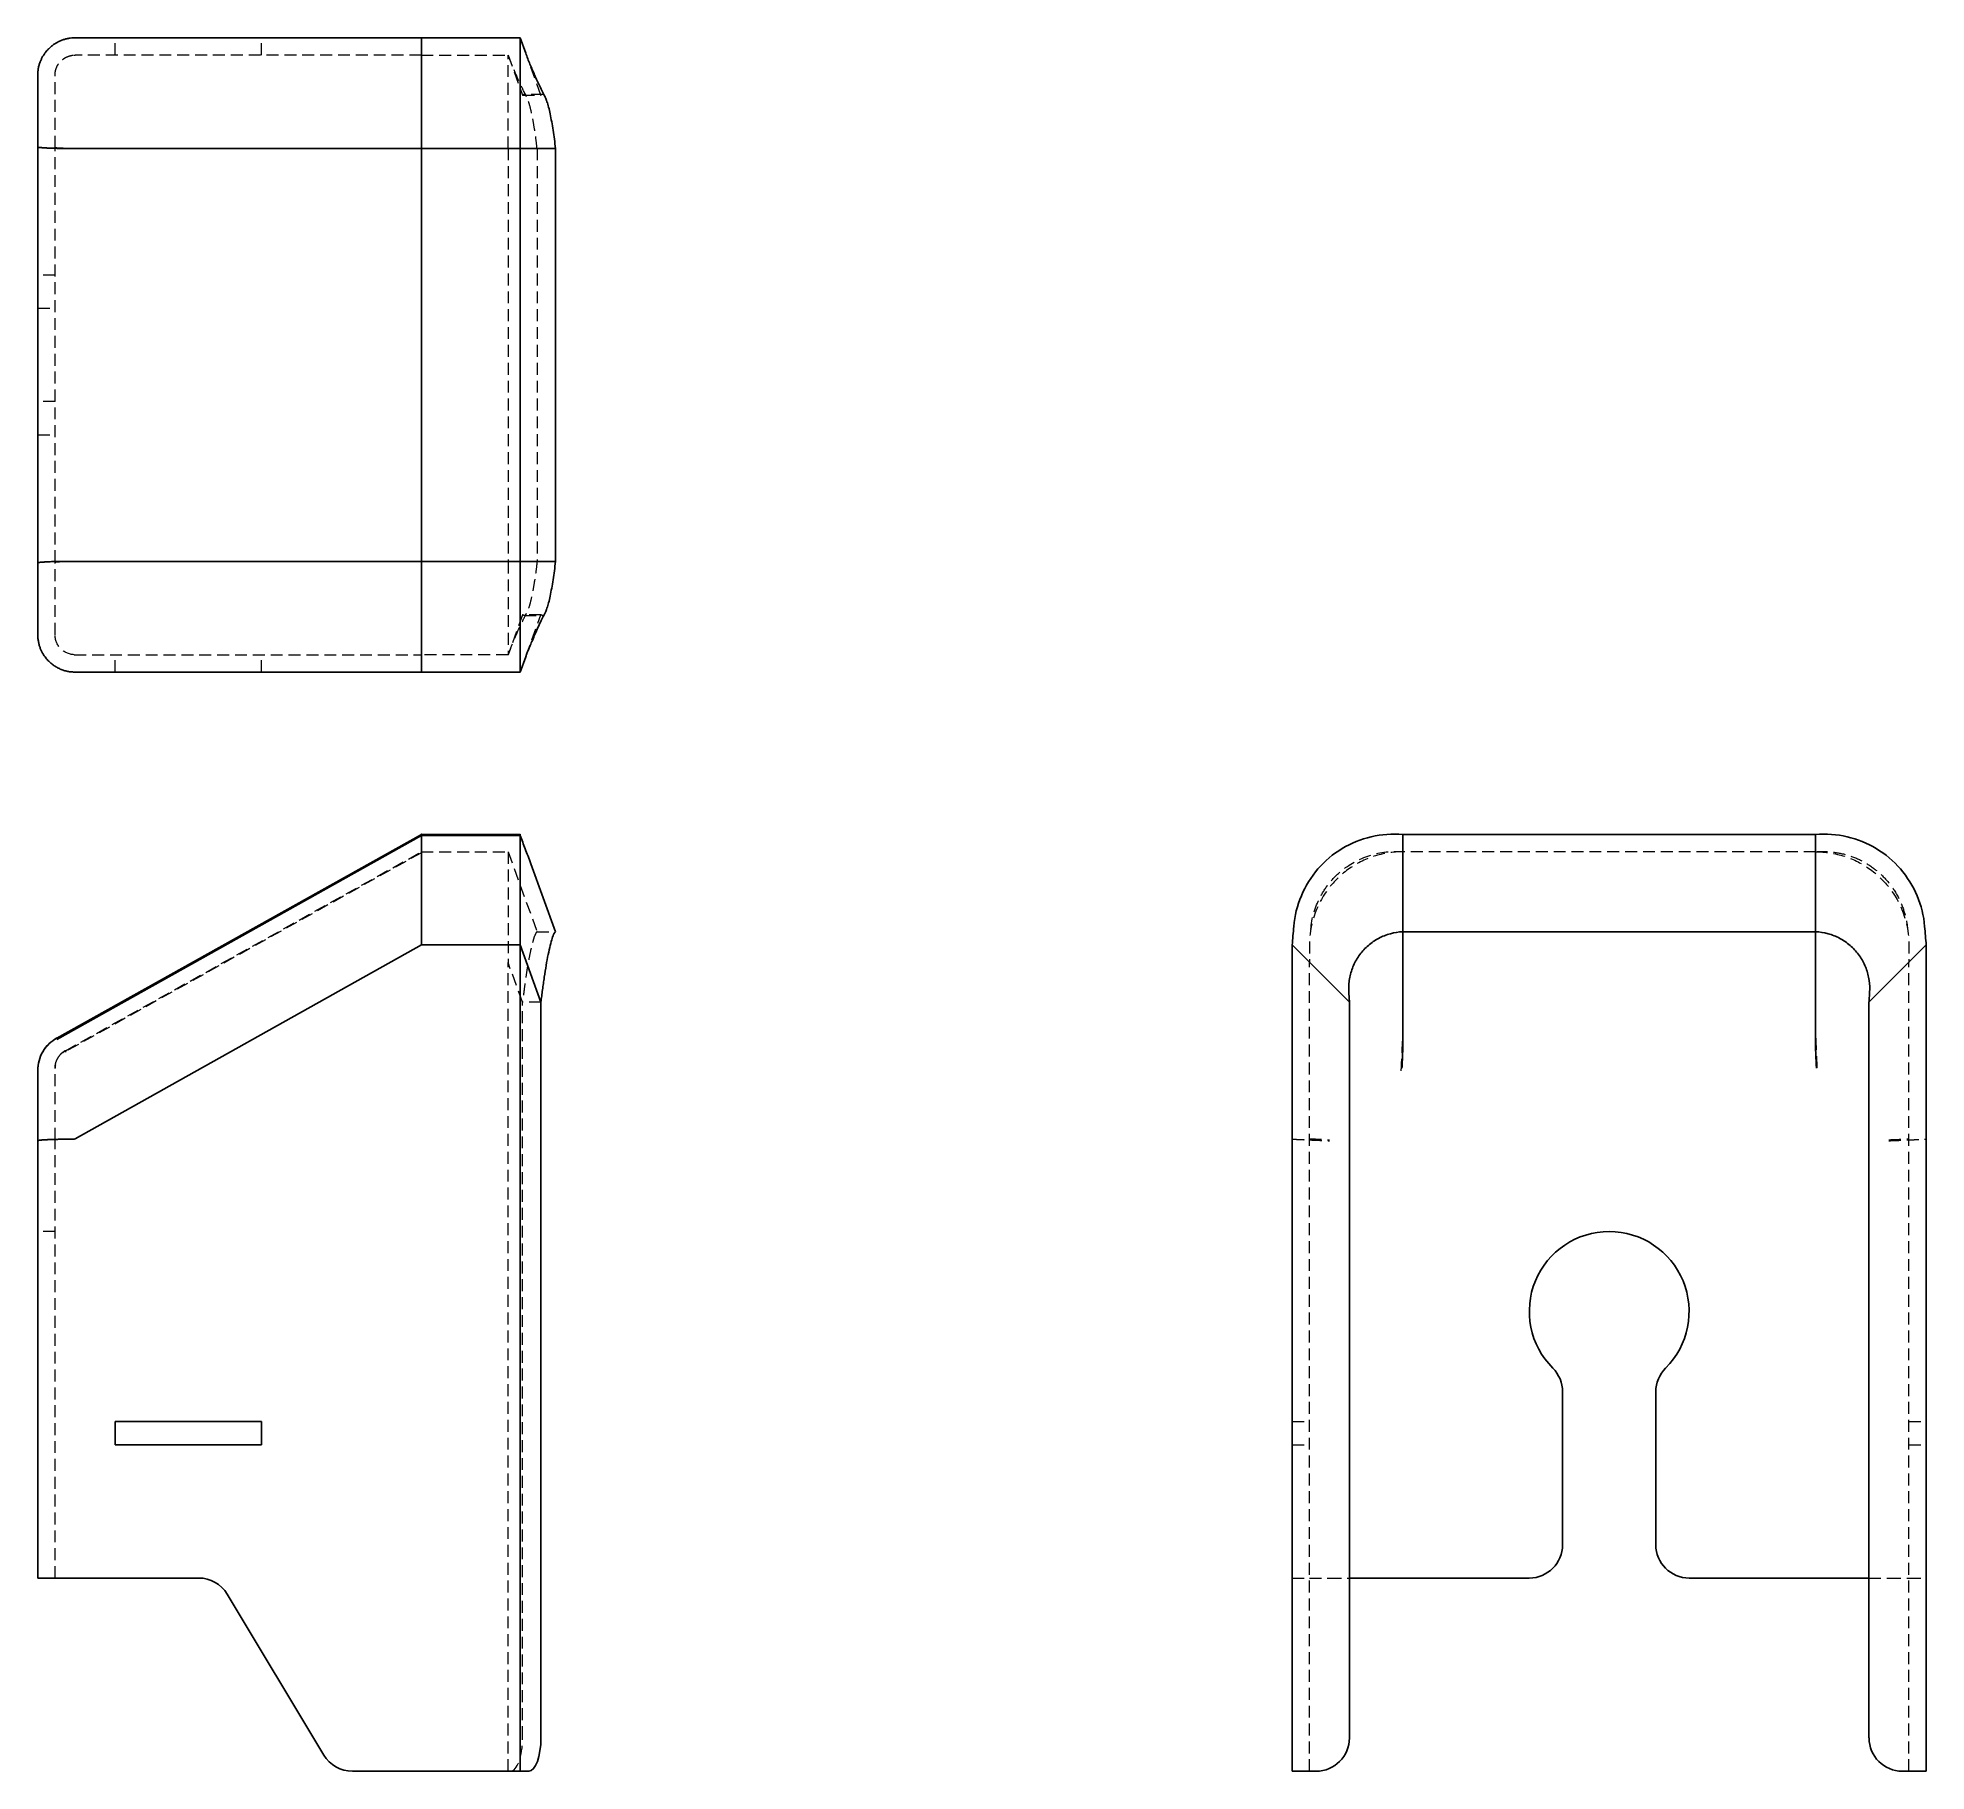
# Model space of a CAD drawing. Header units: millimetres. Extents: x 55 to 257, y 7 to 192.
import ezdxf

# ---------------------------------------------------------------- set-up
doc = ezdxf.new("R2010")
doc.units = ezdxf.units.MM
doc.linetypes.add('HIDDEN', pattern=[1.905, 1.27, -0.635])

msp = doc.modelspace()

# ---------------------------------------------------------------- linework, layer by layer
at = {"color": 7, "linetype": 'Continuous', "lineweight": 25}
for p, q in [((59.37, 191.81), (96.31, 191.81)), ((106.84, 191.81), (96.31, 191.81)), ((107.44, 190.17), (106.84, 191.81)), ((55.4, 180.17), (55.4, 135.82)), ((57.44, 180.02), (96.31, 180.02)), ((96.31, 180.02), (106.84, 180.02)), ((96.31, 180.02), (96.31, 135.98)), ((106.84, 180.02), (110.62, 180.02)), ((106.84, 180.02), (106.84, 135.98)), ((110.62, 180.02), (110.62, 135.98)), ((96.31, 135.98), (57.44, 135.98)), ((106.84, 135.98), (96.31, 135.98)), ((110.62, 135.98), (106.84, 135.98)), ((106.84, 124.19), (107.44, 125.83)), ((59.37, 124.19), (96.31, 124.19)), ((96.31, 124.19), (106.84, 124.19)), ((96.31, 106.76), (57.43, 85.03)), ((96.31, 106.88), (57.44, 85.15)), ((96.31, 106.78), (96.29, 106.77)), ((106.84, 106.88), (96.31, 106.88)), ((106.84, 106.76), (96.31, 106.76)), ((200.98, 96.51), (200.98, 106.88)), ((245.02, 106.88), (200.98, 106.88)), ((245.02, 106.88), (245.02, 96.51)), ((110.62, 96.51), (107.98, 103.76)), ((59.37, 74.44), (96.31, 95.09)), ((96.31, 95.09), (106.84, 95.09)), ((106.84, 7), (106.84, 95.09)), ((106.84, 95.09), (109.06, 88.98)), ((189.19, 95.09), (195.3, 88.98)), ((189.19, 7), (189.19, 95.09)), ((245.02, 96.51), (200.98, 96.51)), ((200.98, 83.81), (200.98, 96.51)), ((245.02, 96.51), (245.02, 83.81)), ((250.7, 88.98), (256.81, 95.09)), ((256.81, 7), (256.81, 95.09)), ((109.06, 10.55), (109.06, 88.98)), ((195.3, 10.55), (195.3, 88.98)), ((250.7, 10.55), (250.7, 88.98)), ((57.44, 85.18), (57.43, 85.18)), ((55.4, 74.22), (55.4, 27.6)), ((218.03, 31.15), (218.03, 47.46)), ((227.97, 47.46), (227.97, 31.15)), ((63.64, 44.3), (79.26, 44.3)), ((63.64, 41.81), (63.64, 44.3)), ((79.26, 44.3), (79.26, 41.81)), ((79.26, 41.81), (63.64, 41.81)), ((55.4, 27.6), (59.37, 27.6)), ((59.37, 27.6), (72.56, 27.6)), ((195.3, 27.6), (214.48, 27.6)), ((231.52, 27.6), (250.7, 27.6)), ((75.61, 25.88), (85.9, 8.73)), ((106.84, 7), (88.95, 7)), ((107.77, 7), (106.84, 7)), ((191.74, 7), (189.19, 7)), ((254.26, 7), (256.81, 7))]:
    msp.add_line(p, q, dxfattribs=at)
at = {"color": 7, "linetype": 'HIDDEN', "lineweight": 18}
for p, q in [((63.64, 189.97), (63.64, 191.81)), ((79.26, 189.97), (79.26, 191.81)), ((96.31, 189.97), (59.37, 189.97)), ((96.31, 189.97), (105.55, 189.97)), ((105.55, 189.97), (107.1, 185.7)), ((109.06, 185.7), (107.44, 190.17)), ((107.1, 185.7), (109.06, 185.7)), ((109.28, 185.78), (107.29, 185.78)), ((57.24, 135.9), (57.24, 180.1)), ((105.55, 180.02), (105.55, 135.98)), ((108.65, 180.02), (108.65, 135.98)), ((57.24, 166.52), (55.4, 166.52)), ((55.4, 162.97), (57.24, 162.97)), ((57.24, 153.03), (55.4, 153.03)), ((55.4, 149.48), (57.24, 149.48)), ((107.1, 130.3), (105.55, 126.03)), ((109.06, 130.3), (107.1, 130.3)), ((107.29, 130.22), (109.28, 130.22)), ((107.44, 125.83), (109.06, 130.3)), ((59.29, 126.03), (96.31, 126.03)), ((63.64, 124.19), (63.64, 126.03)), ((79.26, 124.19), (79.26, 126.03)), ((105.55, 126.03), (96.31, 126.03)), ((96.29, 106.77), (57.43, 85.05)), ((107.98, 103.76), (106.84, 106.88)), ((96.31, 104.93), (58.33, 83.71)), ((58.34, 83.81), (96.31, 105.03)), ((96.31, 105.03), (105.55, 105.03)), ((105.55, 105.03), (108.65, 96.51)), ((245.02, 105.03), (200.98, 105.03)), ((108.65, 96.51), (110.62, 96.51)), ((107.1, 88.98), (105.55, 93.24)), ((105.55, 7), (105.55, 93.24)), ((191.03, 7), (191.03, 93.24)), ((254.97, 7), (254.97, 93.24)), ((109.06, 88.98), (107.1, 88.98)), ((107.1, 10.55), (107.1, 88.98)), ((57.24, 27.6), (57.24, 74.32)), ((57.24, 64.54), (55.4, 64.54)), ((189.19, 44.3), (191.03, 44.3)), ((254.97, 44.3), (256.81, 44.3)), ((189.19, 41.81), (191.03, 41.81)), ((254.97, 41.81), (256.81, 41.81)), ((189.19, 27.6), (191.03, 27.6)), ((191.03, 27.6), (193.16, 27.6)), ((193.16, 27.6), (195.3, 27.6)), ((250.7, 27.6), (252.84, 27.6)), ((252.84, 27.6), (254.97, 27.6)), ((254.97, 27.6), (256.81, 27.6))]:
    msp.add_line(p, q, dxfattribs=at)
at = {"color": 7, "linetype": 'Continuous', "lineweight": 25}
for centre, radius, start, end in [((223, 56.02), 8.52, 314.9009, 225.0991), ((214.48, 47.46), 3.55, 0, 45.0991), ((231.52, 47.46), 3.55, 134.9009, 180), ((214.48, 31.15), 3.55, 270, 0), ((231.52, 31.15), 3.55, 180, 270), ((72.56, 24.05), 3.55, 30.9638, 90), ((191.74, 10.55), 3.55, 270, 0), ((254.26, 10.55), 3.55, 180, 270), ((88.95, 10.55), 3.55, 210.9638, 270)]:
    msp.add_arc(centre, radius, start, end, dxfattribs=at)
at = {"color": 7, "linetype": 'HIDDEN', "lineweight": 18}
msp.add_ellipse((105.81, 10.55), major_axis=(0, 3.55), ratio=0.36397, start_param=3.141593, end_param=4.712389, dxfattribs=at)
at = {"color": 7, "linetype": 'Continuous', "lineweight": 25}
msp.add_ellipse((107.77, 10.55), major_axis=(0, 3.55), ratio=0.36397, start_param=3.141593, end_param=4.712389, dxfattribs=at)
for points, knots in [([(55.4, 187.84), (55.4, 187.9), (55.4, 188.04), (55.42, 188.24), (55.44, 188.44), (55.47, 188.62), (55.51, 188.81), (55.56, 188.98), (55.62, 189.15), (55.68, 189.31), (55.74, 189.46), (55.81, 189.6), (55.88, 189.74), (55.95, 189.87), (56.03, 189.99), (56.11, 190.1), (56.18, 190.21), (56.26, 190.31), (56.34, 190.41), (56.42, 190.5), (56.49, 190.58), (56.63, 190.72), (56.84, 190.91), (57.15, 191.14), (57.47, 191.33), (57.8, 191.49), (58.14, 191.62), (58.49, 191.72), (58.84, 191.78), (59.07, 191.8), (59.19, 191.81)], [0, 0, 0, 0, 0.034136, 0.067404, 0.099804, 0.131336, 0.162, 0.191795, 0.220723, 0.248782, 0.275974, 0.302297, 0.327752, 0.352339, 0.376058, 0.398908, 0.420891, 0.442006, 0.462252, 0.48163, 0.50014, 0.515728, 0.579218, 0.641861, 0.70366, 0.764614, 0.824724, 0.883992, 0.942417, 1, 1, 1, 1]), ([(96.31, 180.02), (96.31, 181.03), (96.31, 183.2), (96.31, 186.5), (96.31, 189.28), (96.31, 191.09), (96.31, 191.56), (96.31, 191.7), (96.31, 191.76), (96.31, 191.81)], [0, 0, 0, 0, 0.176785, 0.353569, 0.530354, 0.707139, 0.883923, 0.883923, 1, 1, 1, 1]), ([(106.84, 180.02), (106.84, 181.14), (106.84, 183.42), (106.84, 186.58), (106.84, 190.07), (106.84, 191.46), (106.84, 191.7), (106.84, 191.76), (106.84, 191.81)], [0, 0, 0, 0, 0.178854, 0.357708, 0.536563, 0.894271, 0.894271, 1, 1, 1, 1]), ([(109.52, 185.5), (109.32, 185.87), (108.95, 186.58), (108.49, 187.61), (108.15, 188.43), (107.89, 189.01), (107.65, 189.6), (107.51, 189.97), (107.44, 190.17)], [0, 0, 0, 0, 0.2810325, 0.5385558, 0.6570349, 0.7685511, 0.8808957, 1, 1, 1, 1]), ([(55.4, 187.84), (55.4, 187.79), (55.4, 187.75), (55.4, 187.7), (55.4, 187.69), (55.4, 187.66), (55.4, 187.64), (55.4, 187.57), (55.4, 187.51), (55.4, 187.28), (55.4, 187.06), (55.4, 186.51), (55.4, 186.18), (55.4, 185.06), (55.4, 184.16), (55.4, 182.7), (55.4, 182.2), (55.4, 181.44), (55.4, 181.18), (55.4, 180.8), (55.4, 180.68), (55.4, 180.42), (55.4, 180.3), (55.4, 180.17)], [0, 0, 0, 0, 0.125, 0.125, 0.15625, 0.15625, 0.1875, 0.1875, 0.25, 0.25, 0.375, 0.375, 0.5, 0.5, 0.75, 0.75, 0.875, 0.875, 0.9375, 0.9375, 0.96875, 0.96875, 1, 1, 1, 1]), ([(110.62, 180.02), (110.58, 180.35), (110.5, 181.01), (110.37, 181.97), (110.21, 182.88), (110.05, 183.72), (109.88, 184.44), (109.71, 185.01), (109.58, 185.38), (109.51, 185.49), (109.5, 185.52)], [0, 0, 0, 0, 0.130595, 0.264735, 0.399938, 0.53897, 0.675135, 0.815339, 0.949906, 1, 1, 1, 1]), ([(57.43, 180.03), (57.37, 180.03), (57.26, 180.03), (57.08, 180.03), (56.91, 180.04), (56.73, 180.04), (56.56, 180.05), (56.39, 180.06), (56.23, 180.07), (56.08, 180.07), (55.99, 180.08), (55.89, 180.09), (55.78, 180.1), (55.65, 180.11), (55.54, 180.12), (55.46, 180.14), (55.41, 180.15), (55.4, 180.16), (55.4, 180.17)], [0, 0, 0, 0, 0.047893, 0.097698, 0.149416, 0.203046, 0.25859, 0.316048, 0.37542, 0.436706, 0.499906, 0.49994, 0.578485, 0.65895, 0.741334, 0.825637, 0.911859, 1, 1, 1, 1]), ([(55.4, 135.82), (55.4, 135.82), (55.4, 135.83), (55.41, 135.84), (55.44, 135.85), (55.47, 135.85), (55.5, 135.86), (55.55, 135.87), (55.6, 135.88), (55.66, 135.89), (55.72, 135.89), (55.79, 135.9), (55.86, 135.91), (55.92, 135.91), (55.99, 135.92), (56.08, 135.92), (56.24, 135.93), (56.41, 135.94), (56.61, 135.95), (56.85, 135.96), (57.13, 135.97), (57.33, 135.98), (57.43, 135.98)], [0, 0, 0, 0, 0.046158, 0.091503, 0.136033, 0.179749, 0.222651, 0.264739, 0.306013, 0.346474, 0.38612, 0.424952, 0.462971, 0.500176, 0.500192, 0.562663, 0.625228, 0.688131, 0.750277, 0.834319, 0.91756, 1, 1, 1, 1]), ([(55.4, 135.82), (55.4, 134.81), (55.4, 133.77), (55.4, 131.83), (55.4, 130.93), (55.4, 129.82), (55.4, 129.49), (55.4, 128.94), (55.4, 128.72), (55.4, 128.49), (55.4, 128.39), (55.4, 128.34), (55.4, 128.31), (55.4, 128.3), (55.4, 128.25), (55.4, 128.21), (55.4, 128.16)], [0, 0, 0, 0, 0.25, 0.25, 0.5, 0.5, 0.625, 0.625, 0.75, 0.75, 0.8125, 0.84375, 0.84375, 0.875, 0.875, 1, 1, 1, 1]), ([(96.31, 135.98), (96.31, 134.86), (96.31, 132.58), (96.31, 129.42), (96.31, 125.93), (96.31, 124.54), (96.31, 124.3), (96.31, 124.24), (96.31, 124.19)], [0, 0, 0, 0, 0.178854, 0.357708, 0.536563, 0.894271, 0.894271, 1, 1, 1, 1]), ([(106.84, 135.98), (106.84, 134.86), (106.84, 132.58), (106.84, 129.42), (106.84, 125.93), (106.84, 124.54), (106.84, 124.3), (106.84, 124.24), (106.84, 124.19)], [0, 0, 0, 0, 0.178854, 0.357708, 0.536563, 0.894271, 0.894271, 1, 1, 1, 1]), ([(110.62, 135.98), (110.58, 135.65), (110.5, 134.98), (110.37, 134.02), (110.21, 133.1), (110.05, 132.27), (109.88, 131.55), (109.71, 130.98), (109.58, 130.62), (109.51, 130.51), (109.5, 130.48)], [0, 0, 0, 0, 0.131956, 0.267568, 0.402845, 0.541958, 0.678127, 0.818334, 0.952961, 1, 1, 1, 1]), ([(107.44, 125.83), (107.48, 125.94), (107.56, 126.15), (107.72, 126.56), (107.93, 127.05), (108.17, 127.61), (108.44, 128.26), (108.76, 128.97), (109.12, 129.75), (109.38, 130.24), (109.52, 130.5)], [0, 0, 0, 0, 0.08264, 0.164369, 0.251319, 0.354171, 0.478982, 0.62791, 0.801704, 1, 1, 1, 1]), ([(59.19, 124.19), (59.12, 124.2), (58.99, 124.2), (58.79, 124.23), (58.59, 124.26), (58.39, 124.31), (58.19, 124.36), (58, 124.43), (57.8, 124.51), (57.61, 124.6), (57.42, 124.7), (57.24, 124.81), (57.06, 124.93), (56.89, 125.06), (56.72, 125.2), (56.56, 125.35), (56.4, 125.52), (56.24, 125.7), (56.09, 125.92), (55.94, 126.16), (55.79, 126.42), (55.66, 126.72), (55.55, 127.04), (55.47, 127.39), (55.41, 127.77), (55.4, 128.03), (55.4, 128.16)], [0, 0, 0, 0, 0.03281, 0.065894, 0.099254, 0.132888, 0.166797, 0.200982, 0.235442, 0.270178, 0.305189, 0.340476, 0.376039, 0.411878, 0.447993, 0.484385, 0.521305, 0.561479, 0.604907, 0.651589, 0.701524, 0.754714, 0.811156, 0.870852, 0.9338, 1, 1, 1, 1]), ([(96.31, 106.88), (96.31, 106.97), (96.31, 106.81), (96.31, 105.52), (96.31, 102.58), (96.31, 99.32), (96.31, 96.41), (96.31, 95.75), (96.31, 95.09)], [0, 0, 0, 0, 0.178854, 0.357708, 0.536563, 0.894271, 0.894271, 1, 1, 1, 1]), ([(107.98, 103.76), (107.78, 104.3), (107.39, 105.37), (107.02, 106.29), (106.84, 106.76)], [0, 0, 0, 0, 0.499765, 1, 1, 1, 1]), ([(200.98, 106.88), (199.86, 106.97), (197.58, 106.81), (194.42, 105.52), (190.93, 102.58), (189.54, 99.32), (189.3, 96.41), (189.24, 95.75), (189.19, 95.09)], [0, 0, 0, 0, 0.178854, 0.357708, 0.536563, 0.894271, 0.894271, 1, 1, 1, 1]), ([(245.02, 106.88), (246.14, 106.97), (248.42, 106.81), (251.58, 105.52), (255.07, 102.58), (256.46, 99.32), (256.7, 96.41), (256.76, 95.75), (256.81, 95.09)], [0, 0, 0, 0, 0.178854, 0.357708, 0.536563, 0.894271, 0.894271, 1, 1, 1, 1]), ([(106.84, 106.72), (106.84, 106.63), (106.84, 106.42), (106.84, 105.62), (106.84, 104.43), (106.84, 103.01), (106.84, 101.5), (106.84, 100), (106.84, 98.4), (106.84, 96.74), (106.84, 95.64), (106.84, 95.09)], [0, 0, 0, 0, 0.092455, 0.223355, 0.354322, 0.485246, 0.588154, 0.691086, 0.794002, 0.896958, 1, 1, 1, 1]), ([(110.62, 96.51), (110.57, 96.49), (110.51, 96.41), (110.39, 96.18), (110.33, 96.01), (110.19, 95.59), (110.12, 95.34), (109.98, 94.76), (109.91, 94.43), (109.76, 93.72), (109.69, 93.33), (109.55, 92.51), (109.48, 92.09), (109.38, 91.43), (109.35, 91.2), (109.29, 90.76), (109.26, 90.54), (109.21, 90.2), (109.2, 90.09), (109.17, 89.87), (109.13, 89.53), (109.09, 89.2), (109.06, 88.98)], [0, 0, 0, 0, 0.125, 0.125, 0.25, 0.25, 0.375, 0.375, 0.5, 0.5, 0.625, 0.625, 0.75, 0.75, 0.8125, 0.8125, 0.875, 0.875, 0.90625, 0.90625, 0.9375, 1, 1, 1, 1]), ([(200.98, 96.51), (200.53, 96.49), (200.09, 96.41), (199.23, 96.18), (198.8, 96.01), (198.02, 95.59), (197.65, 95.34), (196.97, 94.76), (196.67, 94.43), (196.14, 93.72), (195.91, 93.33), (195.55, 92.51), (195.42, 92.09), (195.29, 91.43), (195.26, 91.2), (195.22, 90.76), (195.21, 90.54), (195.22, 90.2), (195.23, 90.09), (195.24, 89.87), (195.26, 89.53), (195.28, 89.2), (195.3, 88.98)], [0, 0, 0, 0, 0.125, 0.125, 0.25, 0.25, 0.375, 0.375, 0.5, 0.5, 0.625, 0.625, 0.75, 0.75, 0.8125, 0.8125, 0.875, 0.875, 0.90625, 0.90625, 0.9375, 1, 1, 1, 1]), ([(245.02, 96.51), (245.47, 96.49), (245.91, 96.41), (246.77, 96.18), (247.2, 96.01), (247.98, 95.59), (248.35, 95.34), (249.03, 94.76), (249.33, 94.43), (249.86, 93.72), (250.09, 93.33), (250.45, 92.51), (250.58, 92.09), (250.76, 91.21), (250.79, 90.76), (250.78, 90.2), (250.77, 90.09), (250.76, 89.87), (250.74, 89.53), (250.72, 89.2), (250.7, 88.98)], [0, 0, 0, 0, 0.125, 0.125, 0.25, 0.25, 0.375, 0.375, 0.5, 0.5, 0.625, 0.625, 0.75, 0.75, 0.875, 0.875, 0.90625, 0.90625, 0.9375, 1, 1, 1, 1]), ([(57.43, 85.19), (57.14, 84.99), (56.54, 84.59), (55.89, 83.72), (55.48, 82.75), (55.42, 82.04), (55.4, 81.68)], [0, 0, 0, 0, 0.244349, 0.489321, 0.742858, 1, 1, 1, 1]), ([(200.9, 81.95), (200.9, 82), (200.9, 82.09), (200.91, 82.24), (200.92, 82.39), (200.92, 82.53), (200.93, 82.67), (200.94, 82.8), (200.94, 82.93), (200.95, 83.05), (200.95, 83.17), (200.96, 83.28), (200.96, 83.39), (200.97, 83.49), (200.97, 83.58), (200.97, 83.66), (200.98, 83.74), (200.98, 83.78), (200.98, 83.81)], [0, 0, 0, 0, 0.065857, 0.13128, 0.196262, 0.260792, 0.324859, 0.388459, 0.451594, 0.51428, 0.576531, 0.638352, 0.699738, 0.760685, 0.821184, 0.881233, 0.940835, 1, 1, 1, 1]), ([(245.02, 83.81), (245.02, 83.78), (245.02, 83.73), (245.03, 83.64), (245.03, 83.53), (245.04, 83.4), (245.04, 83.25), (245.05, 83.08), (245.06, 82.89), (245.07, 82.68), (245.08, 82.45), (245.09, 82.21), (245.1, 82.03), (245.1, 81.95)], [0, 0, 0, 0, 0.065502, 0.136079, 0.211745, 0.292502, 0.378334, 0.469222, 0.565162, 0.666201, 0.772374, 0.883658, 1, 1, 1, 1]), ([(55.4, 81.68), (55.4, 81.78), (55.4, 81.67), (55.4, 81.03), (55.4, 80.5), (55.4, 79.44), (55.4, 79.05), (55.4, 78.18), (55.4, 77.72), (55.4, 76.99), (55.4, 76.62), (55.4, 76.24), (55.4, 75.99), (55.4, 75.86), (55.4, 75.23), (55.4, 74.73), (55.4, 74.22)], [0, 0, 0, 0, 0.25, 0.25, 0.5, 0.5, 0.625, 0.625, 0.75, 0.75, 0.8125, 0.84375, 0.84375, 0.875, 0.875, 1, 1, 1, 1]), ([(59.19, 74.39), (59.12, 74.39), (58.99, 74.39), (58.79, 74.39), (58.59, 74.39), (58.39, 74.38), (58.19, 74.38), (58, 74.38), (57.8, 74.38), (57.61, 74.37), (57.42, 74.37), (57.24, 74.36), (57.06, 74.36), (56.89, 74.35), (56.72, 74.35), (56.56, 74.34), (56.4, 74.33), (56.24, 74.33), (56.09, 74.32), (55.94, 74.31), (55.79, 74.29), (55.66, 74.28), (55.55, 74.27), (55.47, 74.25), (55.41, 74.24), (55.4, 74.23), (55.4, 74.22)], [0, 0, 0, 0, 0.03281, 0.065894, 0.099254, 0.132888, 0.166797, 0.200982, 0.235442, 0.270178, 0.305189, 0.340476, 0.376039, 0.411878, 0.447993, 0.484385, 0.521305, 0.561479, 0.604907, 0.651589, 0.701524, 0.754714, 0.811156, 0.870852, 0.9338, 1, 1, 1, 1])]:
    msp.add_open_spline(points, degree=3, knots=knots, dxfattribs=at)
for points in [[(59.19, 191.81), (59.25, 191.81), (59.32, 191.81), (59.37, 191.81)], [(57.43, 180.03), (57.43, 180.03), (57.44, 180.03), (57.44, 180.03)], [(57.44, 135.98), (57.44, 135.98), (57.43, 135.98), (57.43, 135.98)], [(59.37, 124.19), (59.32, 124.19), (59.25, 124.19), (59.19, 124.19)], [(59.37, 74.44), (59.32, 74.41), (59.25, 74.39), (59.19, 74.39)]]:
    msp.add_open_spline(points, degree=3, dxfattribs=at)
at = {"color": 7, "linetype": 'HIDDEN', "lineweight": 18}
for points, knots in [([(57.24, 187.84), (57.24, 187.88), (57.25, 187.98), (57.26, 188.12), (57.28, 188.25), (57.31, 188.38), (57.35, 188.51), (57.4, 188.63), (57.45, 188.75), (57.51, 188.87), (57.57, 188.97), (57.64, 189.08), (57.71, 189.17), (57.79, 189.26), (57.87, 189.34), (57.95, 189.42), (58.04, 189.49), (58.13, 189.56), (58.21, 189.62), (58.3, 189.68), (58.4, 189.73), (58.49, 189.77), (58.58, 189.81), (58.67, 189.84), (58.76, 189.87), (58.85, 189.9), (58.94, 189.92), (59.02, 189.94), (59.11, 189.95), (59.19, 189.96), (59.25, 189.96), (59.27, 189.96)], [0, 0, 0, 0, 0.0437601, 0.0868804, 0.1293588, 0.1711866, 0.2123521, 0.2528432, 0.2926496, 0.331764, 0.3701838, 0.4079118, 0.4449566, 0.4813344, 0.5170605, 0.552143, 0.5865849, 0.6203851, 0.6535405, 0.6860468, 0.7178989, 0.7490925, 0.7796238, 0.8094899, 0.8386898, 0.8672234, 0.8950924, 0.9222997, 0.9488497, 0.9747477, 1, 1, 1, 1]), ([(107.54, 185.52), (107.29, 186), (106.82, 186.92), (106.18, 188.43), (105.75, 189.47), (105.55, 189.96)], [0, 0, 0, 0, 0.361485, 0.698057, 1, 1, 1, 1]), ([(105.55, 180.02), (105.55, 180.67), (105.55, 181.98), (105.55, 183.86), (105.55, 185.59), (105.55, 187.11), (105.55, 188.27), (105.55, 189.08), (105.55, 189.61), (105.55, 189.91), (105.55, 189.93), (105.55, 189.94)], [0, 0, 0, 0, 0.127888, 0.255736, 0.383591, 0.511512, 0.63939, 0.739904, 0.840442, 0.940964, 1, 1, 1, 1]), ([(57.24, 180.1), (57.24, 180.36), (57.24, 180.61), (57.24, 181.13), (57.24, 181.38), (57.24, 182.15), (57.24, 182.66), (57.24, 183.63), (57.24, 184.1), (57.24, 184.98), (57.24, 185.39), (57.24, 186.13), (57.24, 186.45), (57.24, 187.01), (57.24, 187.23), (57.24, 187.47), (57.24, 187.54), (57.24, 187.65), (57.24, 187.68), (57.24, 187.75), (57.24, 187.79), (57.24, 187.84)], [0, 0, 0, 0, 0.0625, 0.0625, 0.125, 0.125, 0.25, 0.25, 0.375, 0.375, 0.5, 0.5, 0.625, 0.625, 0.75, 0.75, 0.8125, 0.8125, 0.875, 0.875, 1, 1, 1, 1]), ([(108.65, 180.02), (108.6, 180.47), (108.55, 180.91), (108.43, 181.77), (108.36, 182.2), (108.23, 182.98), (108.16, 183.35), (108.01, 184.03), (107.94, 184.33), (107.8, 184.86), (107.72, 185.09), (107.58, 185.45), (107.51, 185.58), (107.41, 185.71), (107.38, 185.74), (107.32, 185.78), (107.29, 185.79), (107.25, 185.78), (107.24, 185.77), (107.21, 185.76), (107.17, 185.74), (107.13, 185.72), (107.1, 185.7)], [0, 0, 0, 0, 0.125, 0.125, 0.25, 0.25, 0.375, 0.375, 0.5, 0.5, 0.625, 0.625, 0.75, 0.75, 0.8125, 0.8125, 0.875, 0.875, 0.90625, 0.90625, 0.9375, 1, 1, 1, 1]), ([(109.5, 185.52), (109.46, 185.58), (109.36, 185.77), (109.22, 185.81), (109.12, 185.74), (109.06, 185.7)], [0, 0, 0, 0, 0.204246, 0.5976, 1, 1, 1, 1]), ([(58.33, 180.02), (58.29, 180.02), (58.2, 180.02), (58.07, 180.03), (57.94, 180.03), (57.81, 180.04), (57.69, 180.04), (57.57, 180.05), (57.46, 180.06), (57.37, 180.07), (57.3, 180.08), (57.25, 180.09), (57.25, 180.1), (57.24, 180.1)], [0, 0, 0, 0, 0.065502, 0.136079, 0.211745, 0.292502, 0.378334, 0.469222, 0.565162, 0.666201, 0.772374, 0.883658, 1, 1, 1, 1]), ([(57.24, 135.9), (57.24, 135.9), (57.25, 135.9), (57.26, 135.91), (57.29, 135.92), (57.32, 135.92), (57.37, 135.93), (57.42, 135.94), (57.48, 135.94), (57.55, 135.95), (57.63, 135.95), (57.71, 135.96), (57.8, 135.96), (57.9, 135.97), (58, 135.97), (58.11, 135.97), (58.22, 135.98), (58.3, 135.98), (58.33, 135.98)], [0, 0, 0, 0, 0.065857, 0.13128, 0.196262, 0.260792, 0.324859, 0.388459, 0.451594, 0.51428, 0.576531, 0.638352, 0.699738, 0.760685, 0.821184, 0.881233, 0.940835, 1, 1, 1, 1]), ([(57.24, 128.16), (57.24, 128.21), (57.24, 128.25), (57.24, 128.32), (57.24, 128.35), (57.24, 128.46), (57.24, 128.52), (57.24, 128.77), (57.24, 128.99), (57.24, 129.54), (57.24, 129.87), (57.24, 130.61), (57.24, 131.02), (57.24, 131.89), (57.24, 132.36), (57.24, 133.83), (57.24, 134.87), (57.24, 135.9)], [0, 0, 0, 0, 0.125, 0.125, 0.1875, 0.1875, 0.25, 0.25, 0.375, 0.375, 0.5, 0.5, 0.625, 0.625, 0.75, 0.75, 1, 1, 1, 1]), ([(105.55, 135.98), (105.55, 135.33), (105.55, 134.02), (105.55, 132.14), (105.55, 130.41), (105.55, 128.89), (105.55, 127.73), (105.55, 126.92), (105.55, 126.39), (105.55, 126.09), (105.55, 126.07), (105.55, 126.06)], [0, 0, 0, 0, 0.127888, 0.255736, 0.383591, 0.511512, 0.63939, 0.739904, 0.840442, 0.940964, 1, 1, 1, 1]), ([(108.65, 135.98), (108.6, 135.53), (108.55, 135.09), (108.43, 134.23), (108.36, 133.8), (108.23, 133.02), (108.16, 132.65), (108.01, 131.97), (107.94, 131.67), (107.8, 131.14), (107.72, 130.91), (107.58, 130.55), (107.51, 130.42), (107.38, 130.24), (107.32, 130.21), (107.25, 130.22), (107.24, 130.23), (107.21, 130.24), (107.17, 130.26), (107.13, 130.28), (107.1, 130.3)], [0, 0, 0, 0, 0.125, 0.125, 0.25, 0.25, 0.375, 0.375, 0.5, 0.5, 0.625, 0.625, 0.75, 0.75, 0.875, 0.875, 0.90625, 0.90625, 0.9375, 1, 1, 1, 1]), ([(105.55, 126.04), (105.75, 126.53), (106.18, 127.57), (106.82, 129.08), (107.29, 130), (107.54, 130.48)], [0, 0, 0, 0, 0.301943, 0.638514, 1, 1, 1, 1]), ([(109.5, 130.48), (109.46, 130.42), (109.36, 130.23), (109.22, 130.2), (109.12, 130.26), (109.06, 130.3)], [0, 0, 0, 0, 0.211216, 0.601257, 1, 1, 1, 1]), ([(59.27, 126.04), (58.73, 126.06), (58.21, 126.31), (57.46, 127.08), (57.24, 127.62), (57.24, 128.16)], [0, 0, 0, 0, 0.5, 0.5, 1, 1, 1, 1]), ([(106.84, 106.88), (106.84, 106.92), (106.84, 106.98), (106.84, 106.77), (106.84, 106.72)], [0, 0, 0, 0, 0.773057, 1, 1, 1, 1]), ([(105.55, 105.03), (105.55, 105.03), (105.55, 104.7), (105.55, 103.27), (105.55, 100.28), (105.55, 97.17), (105.55, 94.47), (105.55, 93.86), (105.55, 93.24)], [0, 0, 0, 0, 0.178854, 0.357708, 0.536563, 0.894271, 0.894271, 1, 1, 1, 1]), ([(200.98, 105.03), (199.94, 105.03), (197.85, 104.7), (195.04, 103.27), (192.05, 100.28), (191.03, 97.17), (191.03, 94.47), (191.03, 93.86), (191.03, 93.24)], [0, 0, 0, 0, 0.178854, 0.357708, 0.536563, 0.894271, 0.894271, 1, 1, 1, 1]), ([(191.18, 96.76), (191.27, 97.95), (191.61, 99.11), (192.43, 100.69), (192.76, 101.19), (193.49, 102.12), (193.91, 102.55), (195.27, 103.69), (196.33, 104.28), (198.59, 105), (199.8, 105.13), (200.98, 105.03)], [0, 0, 0, 0, 0.25, 0.25, 0.375, 0.375, 0.5, 0.5, 0.75, 0.75, 1, 1, 1, 1]), ([(245.02, 105.03), (245.55, 105.08), (246.11, 105.08), (247.25, 104.96), (247.83, 104.85), (248.98, 104.51), (249.55, 104.27), (250.64, 103.69), (251.16, 103.33), (252.11, 102.52), (252.55, 102.07), (253.31, 101.1), (253.64, 100.57), (254.17, 99.5), (254.38, 98.95), (254.68, 97.85), (254.78, 97.3), (254.82, 96.76)], [0, 0, 0, 0, 0.125, 0.125, 0.25, 0.25, 0.375, 0.375, 0.5, 0.5, 0.625, 0.625, 0.75, 0.75, 0.875, 0.875, 1, 1, 1, 1]), ([(245.02, 105.03), (246.06, 105.03), (248.15, 104.7), (250.96, 103.27), (253.95, 100.28), (254.97, 97.17), (254.97, 94.47), (254.97, 93.86), (254.97, 93.24)], [0, 0, 0, 0, 0.178854, 0.357708, 0.536563, 0.894271, 0.894271, 1, 1, 1, 1]), ([(108.65, 96.51), (108.6, 96.49), (108.55, 96.41), (108.43, 96.18), (108.36, 96.01), (108.23, 95.59), (108.16, 95.34), (108.01, 94.76), (107.94, 94.43), (107.8, 93.72), (107.72, 93.33), (107.58, 92.51), (107.51, 92.09), (107.38, 91.21), (107.32, 90.76), (107.25, 90.2), (107.24, 90.09), (107.21, 89.87), (107.17, 89.53), (107.13, 89.2), (107.1, 88.98)], [0, 0, 0, 0, 0.125, 0.125, 0.25, 0.25, 0.375, 0.375, 0.5, 0.5, 0.625, 0.625, 0.75, 0.75, 0.875, 0.875, 0.90625, 0.90625, 0.9375, 1, 1, 1, 1]), ([(55.4, 81.68), (55.4, 81.74), (55.4, 81.87), (55.41, 82.06), (55.44, 82.25), (55.47, 82.43), (55.5, 82.61), (55.55, 82.78), (55.6, 82.95), (55.66, 83.11), (55.72, 83.26), (55.79, 83.41), (55.86, 83.55), (55.92, 83.64), (55.99, 83.77), (56.08, 83.91), (56.24, 84.13), (56.41, 84.33), (56.61, 84.54), (56.85, 84.76), (57.13, 84.97), (57.33, 85.09), (57.43, 85.15)], [0, 0, 0, 0, 0.046158, 0.091503, 0.136033, 0.179749, 0.222651, 0.264739, 0.306013, 0.346474, 0.38612, 0.424952, 0.462971, 0.500176, 0.500192, 0.562663, 0.625228, 0.688131, 0.750277, 0.834319, 0.91756, 1, 1, 1, 1]), ([(57.43, 85.18), (57.44, 85.17), (57.44, 85.15), (57.45, 85.06), (57.45, 85.06)], [0, 0, 0, 0, 0.933528, 1, 1, 1, 1]), ([(200.82, 81.68), (200.82, 81.74), (200.83, 81.87), (200.84, 82.06), (200.85, 82.25), (200.85, 82.43), (200.86, 82.61), (200.87, 82.78), (200.88, 82.95), (200.89, 83.11), (200.89, 83.26), (200.9, 83.41), (200.91, 83.55), (200.91, 83.64), (200.92, 83.77), (200.92, 83.91), (200.93, 84.13), (200.94, 84.33), (200.95, 84.54), (200.96, 84.76), (200.97, 84.97), (200.98, 85.09), (200.98, 85.15)], [0, 0, 0, 0, 0.046158, 0.091503, 0.136033, 0.179749, 0.222651, 0.264739, 0.306013, 0.346474, 0.38612, 0.424952, 0.462971, 0.500176, 0.500192, 0.562663, 0.625228, 0.688131, 0.750277, 0.834319, 0.91756, 1, 1, 1, 1]), ([(245.03, 85.15), (245.03, 85.12), (245.03, 85.05), (245.03, 84.93), (245.04, 84.8), (245.04, 84.65), (245.05, 84.49), (245.06, 84.32), (245.07, 84.12), (245.07, 83.92), (245.08, 83.77), (245.09, 83.59), (245.1, 83.4), (245.11, 83.08), (245.12, 82.75), (245.14, 82.41), (245.15, 82.05), (245.16, 81.8), (245.17, 81.68)], [0, 0, 0, 0, 0.047893, 0.097698, 0.149416, 0.203046, 0.25859, 0.316048, 0.37542, 0.436706, 0.499906, 0.49994, 0.578485, 0.65895, 0.741334, 0.825637, 0.911859, 1, 1, 1, 1]), ([(58.33, 83.84), (58.18, 83.73), (57.94, 83.57), (57.68, 83.28), (57.47, 82.96), (57.28, 82.52), (57.26, 82.14), (57.24, 81.95)], [0, 0, 0, 0, 0.232621, 0.34915, 0.469757, 0.72817, 1, 1, 1, 1]), ([(57.24, 81.95), (57.24, 82), (57.25, 82.09), (57.26, 82.24), (57.29, 82.39), (57.32, 82.53), (57.37, 82.67), (57.42, 82.8), (57.48, 82.93), (57.55, 83.05), (57.63, 83.17), (57.71, 83.28), (57.8, 83.39), (57.9, 83.49), (58, 83.58), (58.11, 83.66), (58.22, 83.74), (58.3, 83.78), (58.33, 83.81)], [0, 0, 0, 0, 0.065857, 0.13128, 0.196262, 0.260792, 0.324859, 0.388459, 0.451594, 0.51428, 0.576531, 0.638352, 0.699738, 0.760685, 0.821184, 0.881233, 0.940835, 1, 1, 1, 1]), ([(58.34, 83.8), (58.34, 83.81), (58.33, 83.84), (58.34, 83.72), (58.35, 83.68)], [0, 0, 0, 0, 0.595217, 1, 1, 1, 1]), ([(57.24, 74.32), (57.24, 74.83), (57.24, 75.34), (57.24, 76.11), (57.24, 76.37), (57.24, 76.87), (57.24, 77.13), (57.24, 77.86), (57.24, 78.32), (57.24, 79.2), (57.24, 79.6), (57.24, 80.33), (57.24, 80.65), (57.24, 81.19), (57.24, 81.41), (57.24, 81.92), (57.24, 82.04), (57.24, 81.95)], [0, 0, 0, 0, 0.125, 0.125, 0.1875, 0.1875, 0.25, 0.25, 0.375, 0.375, 0.5, 0.5, 0.625, 0.625, 0.75, 0.75, 1, 1, 1, 1]), ([(189.19, 74.39), (189.2, 74.39), (189.2, 74.39), (189.23, 74.39), (189.26, 74.39), (189.31, 74.38), (189.36, 74.38), (189.43, 74.38), (189.51, 74.38), (189.6, 74.37), (189.7, 74.37), (189.81, 74.36), (189.93, 74.36), (190.06, 74.35), (190.2, 74.35), (190.35, 74.34), (190.52, 74.33), (190.7, 74.33), (190.92, 74.32), (191.16, 74.31), (191.42, 74.29), (191.72, 74.28), (192.04, 74.27), (192.39, 74.25), (192.77, 74.24), (193.03, 74.23), (193.16, 74.22)], [0, 0, 0, 0, 0.03281, 0.065894, 0.099254, 0.132888, 0.166797, 0.200982, 0.235442, 0.270178, 0.305189, 0.340476, 0.376039, 0.411878, 0.447993, 0.484385, 0.521305, 0.561479, 0.604907, 0.651589, 0.701524, 0.754714, 0.811156, 0.870852, 0.9338, 1, 1, 1, 1]), ([(191.04, 74.41), (191.06, 74.43), (191.31, 74.42), (192.08, 74.39), (192.62, 74.35), (193.16, 74.32)], [0, 0, 0, 0, 0.5, 0.5, 1, 1, 1, 1]), ([(252.84, 74.32), (252.88, 74.33), (252.98, 74.33), (253.12, 74.34), (253.25, 74.34), (253.38, 74.35), (253.51, 74.35), (253.63, 74.36), (253.75, 74.36), (253.87, 74.37), (253.97, 74.37), (254.08, 74.38), (254.17, 74.38), (254.26, 74.39), (254.34, 74.39), (254.42, 74.39), (254.49, 74.4), (254.56, 74.4), (254.62, 74.4), (254.68, 74.4), (254.73, 74.41), (254.77, 74.41), (254.81, 74.41), (254.84, 74.41), (254.87, 74.41), (254.9, 74.41), (254.92, 74.41), (254.94, 74.41), (254.95, 74.41), (254.96, 74.41), (254.96, 74.41), (254.96, 74.41)], [0, 0, 0, 0, 0.0437601, 0.0868804, 0.1293588, 0.1711866, 0.2123521, 0.2528432, 0.2926496, 0.331764, 0.3701838, 0.4079118, 0.4449566, 0.4813344, 0.5170605, 0.552143, 0.5865849, 0.6203851, 0.6535405, 0.6860468, 0.7178989, 0.7490925, 0.7796238, 0.8094899, 0.8386898, 0.8672234, 0.8950924, 0.9222997, 0.9488497, 0.9747477, 1, 1, 1, 1]), ([(252.84, 74.22), (252.9, 74.22), (253.04, 74.23), (253.24, 74.24), (253.44, 74.25), (253.62, 74.25), (253.81, 74.26), (253.98, 74.27), (254.15, 74.28), (254.31, 74.28), (254.46, 74.29), (254.6, 74.3), (254.74, 74.3), (254.87, 74.31), (254.99, 74.31), (255.1, 74.32), (255.21, 74.32), (255.31, 74.33), (255.41, 74.33), (255.5, 74.33), (255.58, 74.34), (255.72, 74.34), (255.91, 74.35), (256.14, 74.36), (256.33, 74.37), (256.49, 74.38), (256.62, 74.38), (256.72, 74.39), (256.78, 74.39), (256.8, 74.39), (256.81, 74.39)], [0, 0, 0, 0, 0.034136, 0.067404, 0.099804, 0.131336, 0.162, 0.191795, 0.220723, 0.248782, 0.275974, 0.302297, 0.327752, 0.352339, 0.376058, 0.398908, 0.420891, 0.442006, 0.462252, 0.48163, 0.50014, 0.515728, 0.579218, 0.641861, 0.70366, 0.764614, 0.824724, 0.883992, 0.942417, 1, 1, 1, 1])]:
    msp.add_open_spline(points, degree=3, knots=knots, dxfattribs=at)
for points in [[(59.27, 189.96), (59.31, 189.97), (59.34, 189.97), (59.37, 189.97)], [(96.31, 189.97), (96.31, 189.97), (96.31, 189.97), (96.31, 189.97)], [(57.44, 85.15), (57.44, 85.15), (57.43, 85.15), (57.43, 85.15)], [(200.98, 85.15), (200.98, 85.15), (200.98, 85.15), (200.98, 85.15)], [(245.03, 85.15), (245.03, 85.15), (245.03, 85.15), (245.03, 85.15)], [(189.19, 74.44), (189.19, 74.41), (189.19, 74.39), (189.19, 74.39)]]:
    msp.add_open_spline(points, degree=3, dxfattribs=at)

doc.saveas('drawing.dxf')
